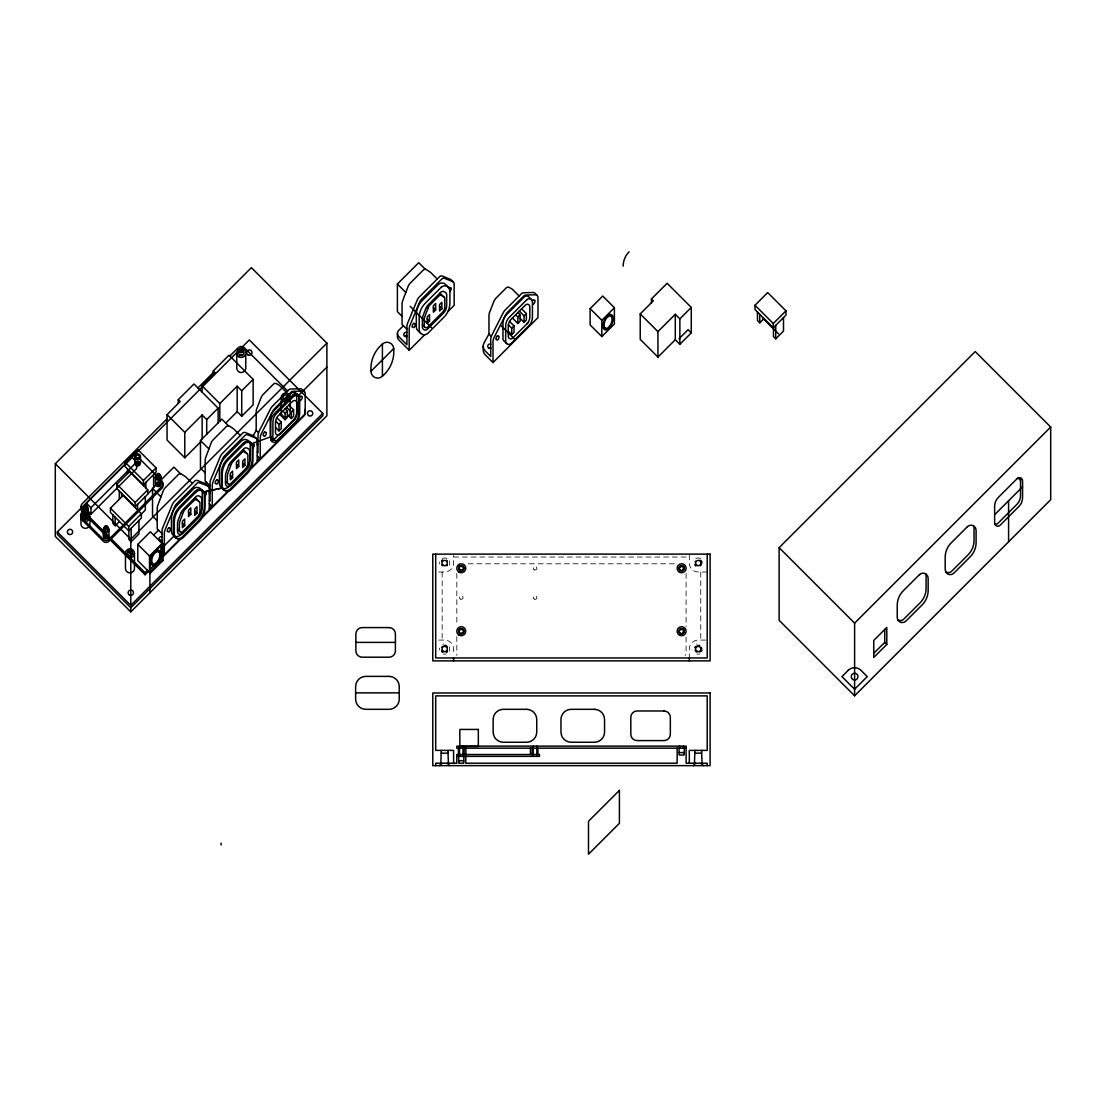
<?xml version="1.0" encoding="UTF-8"?>
<svg xmlns="http://www.w3.org/2000/svg" width="1106" height="1106" viewBox="0 0 1106 1106"><rect width="100%" height="100%" fill="white"/><g stroke="black" fill="none" stroke-linecap="round" stroke-linejoin="round"><path stroke-width="0.75" stroke-dasharray="5 3.75" d="M453.584 557.023L689.315 557.023M468.128 563.797L676.623 563.797M438.681 572.009L444.64 572.009A8.945 8.945 0 0 0 453.584 563.065L453.584 555.599M707.204 572.009L698.259 572.009A8.945 8.945 0 0 1 689.315 563.065L689.315 554.12M438.681 640.07L444.64 640.07A8.945 8.945 0 0 1 453.584 649.015L453.584 654.973M705.711 640.07L698.259 640.07A8.945 8.945 0 0 0 689.315 649.015L689.315 657.959M700.748 572.009L700.748 640.07M686.093 573.42L686.093 626.77M686.093 637.097L686.093 652.595A4.465 4.465 0 0 1 685.112 655.374M456.819 573.378L456.819 624.614M456.819 636.558L456.819 655.346M442.151 572.009L442.151 640.07M449.271 646.899A5.088 5.088 0 0 1 449.271 651.13M446.077 653.895A5.088 5.088 0 0 1 443.216 653.895M439.649 649.941A5.088 5.088 0 0 1 439.649 648.088M442.773 644.286A5.088 5.088 0 0 1 443.921 643.982M449.271 560.949A5.088 5.088 0 0 1 449.271 565.166M439.649 563.977A5.088 5.088 0 0 1 439.649 562.138M442.206 558.599A5.088 5.088 0 0 1 447.087 558.599M695.826 558.599A5.088 5.088 0 0 1 700.706 558.599M699.697 653.895A5.088 5.088 0 0 1 696.835 653.895M696.393 644.286A5.088 5.088 0 0 1 696.863 644.121M460.386 599.051A1.77 1.77 0 0 0 463.055 597.503A1.77 1.77 0 0 0 460.386 595.968A1.77 1.77 0 0 0 460.386 599.051M534.17 599.051A1.77 1.77 0 0 0 536.839 597.503A1.77 1.77 0 0 0 534.17 595.968A1.77 1.77 0 0 0 534.17 599.051M534.17 569.784A1.77 1.77 0 0 0 536.839 568.249A1.77 1.77 0 0 0 534.17 566.714A1.77 1.77 0 0 0 534.17 569.784"/><path stroke-width="1.5" d="M458.644 756.366L458.783 763.209L463.76 763.209L463.912 756.366M679.001 748.168L679.139 755.011L684.116 755.011L684.268 748.168M440.865 763.209L441.266 750.393M694.485 763.209L694.886 750.393M253.205 435.723L256.191 430.275L256.191 412.151A10.134 10.134 0 0 1 256.882 408.487L261.057 397.773A10.134 10.134 0 0 1 263.339 394.275L273.459 384.141A2.558 2.558 0 0 1 276.528 383.727L279.182 385.247A2.558 2.558 0 0 1 279.721 385.662L286.357 392.284M519.129 296.035L512.493 289.413A2.558 2.558 0 0 0 511.954 288.998L509.299 287.477A2.558 2.558 0 0 0 506.23 287.892L496.11 298.026A10.134 10.134 0 0 0 493.829 301.523L489.654 312.238A10.134 10.134 0 0 0 488.963 315.901L488.963 334.026L484.041 342.971A6.677 6.677 0 0 0 485.175 350.92L490.732 356.478L490.732 339.791A10.134 10.134 0 0 1 491.824 335.187L503.341 312.528A10.134 10.134 0 0 1 505.207 309.957L521.631 293.532A2.558 2.558 0 0 1 523.345 292.8L533.051 292.482A2.558 2.558 0 0 1 534.945 293.228L537.226 295.509M162.983 547.041L174.015 536.037A5.074 5.074 0 0 0 180.015 535.166L196.315 518.866A20.35 20.35 0 0 0 202.274 504.474L202.274 492.211A5.074 5.074 0 0 0 201.665 489.792L201.721 489.889M55.3 463.746L251.394 267.652L326.878 343.137L326.878 415.787L130.785 611.881L55.3 536.396L55.3 463.746L130.785 539.23L130.785 611.881M178.26 403.427L178.26 399.681L193.965 383.976L218.117 408.128L218.117 422.879M200.476 442.082L184.785 457.773L167.061 440.064L167.061 414.612L180.126 401.547L178.26 399.681M213.278 374.658L213.278 370.911L228.997 355.192L253.15 379.358L253.15 404.796L241.73 416.215L237.168 411.653L237.168 386.201L241.73 390.777L241.73 416.215M167.061 418.828L82.286 503.603A4.465 4.465 0 0 0 82.286 509.907L145.08 572.701L145.08 574.733L148.481 571.332M197.946 387.957L213.278 372.611M229.841 356.049L238.108 347.796A4.465 4.465 0 0 1 244.412 347.796L287.629 391.012M125.13 462.267L137.808 449.589L156.07 467.866L156.07 472.151L143.393 484.829L125.13 466.566L125.13 462.267L143.393 480.529L143.393 484.829M202.094 392.091L202.094 385.842L215.158 372.777L213.278 370.911M240.776 348.501L249.334 339.943L322.772 413.368L322.772 415.787L130.785 607.775L57.36 534.35L57.36 531.931L236.781 352.496M86.406 503.161L132.07 457.483L136.646 462.059L136.646 468.515L90.969 514.179L86.406 509.617L86.406 503.161L90.969 507.723L90.969 514.179M86.406 507.875L81.803 512.479A3.816 3.816 0 0 0 81.803 517.871L103.397 539.465A3.816 3.816 0 0 0 108.789 539.465L161.877 486.377A3.816 3.816 0 0 0 161.877 480.999L140.282 459.391A3.816 3.816 0 0 0 134.891 459.391L134.434 459.847M90.969 507.723L136.646 462.059M116.849 484.262L129.513 471.585L147.789 489.847L147.789 494.147L135.112 506.825L116.849 488.548L116.849 484.262L135.112 502.525L135.112 506.825M184.785 457.773L184.785 432.335L202.135 414.971L206.711 419.547L206.711 434.285M110.42 508.166L123.098 495.488L141.361 513.751L141.361 518.05L128.697 530.728L110.42 512.451L110.42 508.166L128.697 526.428L128.697 530.728M219.818 421.179L219.818 403.566L237.168 386.201M143.393 480.529L156.07 467.866M206.711 419.547L218.117 408.128M241.73 390.777L253.15 379.358M135.112 502.525L147.789 489.847M112.881 514.912L112.881 523.47L115.162 525.751L119.448 521.479M157.204 520.746L152.531 516.073L152.531 488.465L173.877 467.119L180.527 473.769M205.149 472.787L200.476 468.128L200.476 440.506L221.836 419.16L228.486 425.81M147.789 493.912L152.531 489.156M225.748 423.073L237.168 411.653M128.697 526.428L141.361 513.751M141.361 514.027L145.328 510.06L145.328 496.594M130.785 539.23L326.878 343.137M128.863 530.548L128.863 539.452L131.144 541.733L138.914 533.977L138.914 520.511M402.059 316.302L397.386 311.643L397.386 284.021L418.745 262.675L425.395 269.325M137.808 544.373L150.388 531.792L162.07 543.488L149.49 556.069L149.49 572.341L137.808 560.659L137.808 544.373L149.49 556.069M153.858 534.848L158.531 530.175M205.094 483.599L206.476 482.216M298.44 395.547L326.878 367.109M287.38 410.962L287.38 417.418L285.099 419.713L285.099 413.243L287.38 410.962L285.168 408.75M281.256 422.133L281.256 428.589L278.975 430.884L278.975 424.414L281.256 422.133L276.79 417.667M293.588 409.801L293.588 416.271L291.307 418.552L291.307 412.096L293.588 409.801L288.86 405.072M190.799 514.331L188.518 516.613L188.518 510.156L190.799 507.875L190.799 514.331L188.518 512.05M238.744 466.386L236.463 468.668L236.463 462.211L238.744 459.916L238.744 466.386L236.463 464.091M184.661 525.502L182.379 527.783L182.379 521.327L184.661 519.046L184.661 525.502L182.379 523.221M196.992 513.17L194.711 515.451L194.711 508.995L196.992 506.714L196.992 513.17L194.711 510.889M232.619 477.557L230.338 479.838L230.338 473.382L232.619 471.087L232.619 477.557L230.338 475.262M244.951 465.225L242.67 467.506L242.67 461.05L244.951 458.769L244.951 465.225L242.67 462.944M295.136 419.133L279.846 434.423A2.558 2.558 0 0 1 275.491 432.626L275.491 422.644A10.134 10.134 0 0 1 278.463 415.469L292.717 401.215A2.558 2.558 0 0 1 297.072 403.013L297.072 413.008A10.134 10.134 0 0 1 294.099 420.169M145.08 572.701L147.457 570.309M162.07 555.696L163.702 554.078M209.297 508.484L211.647 506.133M257.242 460.525L259.606 458.174M162.057 552.433L164.338 554.714L179.808 539.244M203.103 515.949L209.297 509.755L209.297 488.382A2.558 2.558 0 0 0 207.707 486.018L199.799 482.81A2.558 2.558 0 0 0 197.034 483.363L176.822 503.576A10.175 10.175 0 0 0 174.624 506.866L165.112 529.76A10.175 10.175 0 0 0 164.338 533.659L164.338 554.714M209.297 503.769L212.283 506.769L227.767 491.299M251.062 468.004L257.242 461.81L257.242 440.437A2.558 2.558 0 0 0 255.652 438.073L247.758 434.852A2.558 2.558 0 0 0 244.993 435.418L224.781 455.617A10.175 10.175 0 0 0 222.583 458.907L213.071 481.801A10.175 10.175 0 0 0 212.283 485.7L212.283 506.769M260.242 458.81L305.201 413.851L305.201 393.556A2.558 2.558 0 0 0 302.56 391.012L292.855 391.33A2.558 2.558 0 0 0 291.141 392.077L274.73 408.487A10.134 10.134 0 0 0 272.85 411.059L261.334 433.718A10.134 10.134 0 0 0 260.242 438.322L260.242 458.81L257.242 455.824M149.918 569.466L160.923 558.447L160.923 545.548M162.07 557.728L180.72 539.078M202.274 517.539L228.679 491.133M250.219 469.594L304.039 415.773A4.465 4.465 0 0 0 305.353 412.607L305.353 410.575M149.49 572.341L162.07 559.76L162.057 531.378A10.175 10.175 0 0 1 162.831 527.465L172.342 504.585A10.175 10.175 0 0 1 174.541 501.295L194.753 481.082A2.558 2.558 0 0 1 197.518 480.516L205.426 483.737A2.558 2.558 0 0 1 206.269 484.304L208.55 486.585M149.918 573.572L162.983 560.507L162.983 543.488L149.918 556.553L149.918 592.747M403.386 325.731L398.713 330.404A4.355 4.355 0 0 0 398.713 336.57L406.911 344.768L406.911 326.934A10.175 10.175 0 0 1 407.685 323.035L417.197 300.141A10.175 10.175 0 0 1 419.395 296.85L439.607 276.638A2.558 2.558 0 0 1 442.372 276.085L450.28 279.306A2.558 2.558 0 0 1 451.124 279.859L453.405 282.141M322.772 413.368L130.785 605.355L57.36 531.931M370.994 371.27A32.295 32.295 0 0 1 382.317 344.132A6.691 6.691 0 0 1 393.708 348.722A32.295 32.295 0 0 1 382.413 376.164A6.691 6.691 0 0 1 370.994 371.27L393.833 348.445M435.653 309.901L433.372 312.182L433.372 305.726L435.653 303.431L435.653 309.901L433.372 307.606M429.529 321.072L427.248 323.353L427.248 316.897L429.529 314.602L429.529 321.072L427.248 318.777M441.861 308.74L439.566 311.021L439.566 304.565L441.861 302.284L441.861 308.74L439.566 306.459M397.441 333.487L397.441 336.722A4.355 4.355 0 0 0 398.713 339.805L409.192 350.284L424.663 334.814M447.958 311.519L454.151 305.325L454.151 283.952A2.558 2.558 0 0 0 452.561 281.588L444.653 278.366A2.558 2.558 0 0 0 441.888 278.933L421.69 299.132A10.175 10.175 0 0 0 419.478 302.422L409.98 325.316A10.175 10.175 0 0 0 409.192 329.215L409.192 350.284M520.152 314.712L520.152 321.169L517.871 323.464L517.871 316.993L520.152 314.712L517.94 312.5M514.027 325.883L514.027 332.339L511.746 334.634L511.746 328.164L514.027 325.883L509.562 321.417M526.359 313.551L526.359 320.021L524.078 322.302L524.078 315.846L526.359 313.551L521.617 308.823M527.908 322.883L512.617 338.173A2.558 2.558 0 0 1 508.262 336.376L508.262 326.394A10.134 10.134 0 0 1 511.235 319.219L525.488 304.966A2.558 2.558 0 0 1 529.843 306.763L529.843 316.758A10.134 10.134 0 0 1 526.871 323.92M493.013 362.561L537.972 317.602L537.972 297.32A2.558 2.558 0 0 0 535.332 294.763L525.626 295.081A2.558 2.558 0 0 0 523.912 295.827L507.502 312.238A10.134 10.134 0 0 0 505.622 314.809L494.106 337.468A10.134 10.134 0 0 0 493.013 342.072L493.013 362.561L485.175 354.736A6.677 6.677 0 0 1 483.225 350.008L483.225 346.192M590.12 308.629L602.715 296.049L614.397 307.731L614.397 324.003L601.816 336.583L590.12 324.901L590.12 308.629L601.816 320.311L601.816 336.583M601.816 320.311L614.397 307.731M651.42 302.726L651.42 298.979L667.125 283.274L691.278 307.427L691.278 332.878L679.872 344.298L675.296 339.722L675.296 314.284L679.872 318.846L679.872 344.298M675.296 339.722L657.946 357.086L640.222 339.362L640.222 313.91L653.287 300.86L651.42 298.979M657.946 357.086L657.946 331.634L675.296 314.284M679.872 318.846L691.278 307.427M678.946 338.809L688.084 329.685L691.278 332.878M755.011 305.256L767.688 292.578L785.951 310.841L785.951 315.141L773.274 327.818L755.011 309.542L755.011 305.256L773.274 323.519L773.274 327.818M757.472 312.003L757.472 320.56L759.753 322.841L764.025 318.556M773.274 323.519L785.951 310.841M773.453 327.639L773.453 336.542L775.735 338.823L783.504 331.053L783.504 317.588M439.552 765.642L441.985 763.209M779.122 547.65L975.216 351.556L1050.7 427.04L1050.7 499.705L854.606 695.798L779.122 620.314L779.122 547.65L854.606 623.134L854.606 695.798M693.172 765.642L695.605 763.209M854.606 623.134L1050.7 427.04M994.626 514.746L1022.566 486.792M873.74 653.37L884.745 642.365L884.745 629.452M886.805 644.425L873.74 657.476L873.74 640.457L886.805 627.406L886.805 644.425L884.745 642.365M270.804 436.773L251.587 443.741L248.643 440.921A5.088 5.088 0 0 0 241.454 440.921L225.361 457.013A20.35 20.35 0 0 0 219.403 471.391L219.403 483.377A5.088 5.088 0 0 0 220.896 486.972L223.744 489.82M175.799 537.765L172.937 534.917A5.088 5.088 0 0 1 171.444 531.322L171.444 519.35A20.35 20.35 0 0 1 177.402 504.958L193.509 488.866A5.088 5.088 0 0 1 200.698 488.866L203.767 491.949L221.919 487.995A5.074 5.074 0 0 0 227.96 487.221L244.274 470.907A20.35 20.35 0 0 0 250.233 456.529L250.233 444.253A5.074 5.074 0 0 0 249.624 441.847M203.767 491.949L221.974 488.092M355.883 642.392L395.409 642.392M355.634 692.854L399.238 692.854M686.121 748.168L456.819 748.168L456.819 746.135L686.093 746.135L686.121 763.209L707.204 763.209L707.204 765.642M679.139 752.592L684.116 752.592M441.266 753.172L448.013 753.172L448.428 763.209M694.886 753.172L701.633 753.172L702.047 763.209M456.778 756.366L539.479 756.366L539.479 754.527L456.778 754.527L456.778 763.209L435.695 763.209L435.695 765.642M458.783 760.79L463.76 760.79M532.511 304.288L533.465 304.081A4.327 4.327 0 0 0 534.986 300.403L533.507 299.754A4.327 4.327 0 0 0 532.373 301.191M299.74 400.538L300.694 400.331A4.327 4.327 0 0 0 302.214 396.653L300.735 396.003A4.327 4.327 0 0 0 299.602 397.441M1018.114 477.93L1020.52 480.336M762.49 317.823L778.472 333.805M640.222 313.91L657.946 331.634M609.268 314.477L611.397 316.606M603.102 325.994L604.816 327.708M531.502 299.588L528.806 296.892A3.194 3.194 0 0 0 524.285 296.892L506.686 314.491A12.719 12.719 0 0 0 502.967 323.491L502.967 338.602A3.194 3.194 0 0 0 503.894 340.855L506.589 343.551M519.336 311.104L524.078 315.846M520.152 318.376L524.078 322.302M515.659 314.795L517.871 316.993M512.424 318.016L517.871 323.464M508.387 324.818L511.746 328.164M508.262 331.15L511.746 334.634M501.101 325.703L515.493 340.081M448.4 287.284L445.552 284.436A5.088 5.088 0 0 0 438.363 284.436L422.271 300.528A20.35 20.35 0 0 0 416.312 314.906L416.312 326.892A5.088 5.088 0 0 0 417.791 330.487L420.653 333.335M437.229 279.03L430.773 272.574A2.558 2.558 0 0 0 430.358 272.242L426.515 269.726A2.558 2.558 0 0 0 423.308 270.058L410.354 283.025A10.175 10.175 0 0 0 408.017 286.634L402.708 300.721A10.175 10.175 0 0 0 402.059 304.316L402.059 324.417L406.911 329.27M488.963 334.026L491.313 336.376M439.981 293.09L444.377 297.5M397.386 284.021L405.819 292.468M410.188 306.321L431.672 327.805M422.395 324.777L424.828 327.21M700.928 763.209L703.347 765.642M304.454 391.759L302.173 389.478A2.558 2.558 0 0 0 300.279 388.731L290.574 389.049A2.558 2.558 0 0 0 288.86 389.782L272.435 406.206A10.134 10.134 0 0 0 270.569 408.778L259.053 431.437A10.134 10.134 0 0 0 257.961 436.027L257.961 452.727L257.242 452.008M298.731 395.837L296.035 393.142A3.194 3.194 0 0 0 291.514 393.142L273.915 410.741A12.719 12.719 0 0 0 270.196 419.741L270.196 434.852A3.194 3.194 0 0 0 271.122 437.105L273.818 439.801M294.293 394.026L296.698 396.418M286.565 407.354L291.307 412.096M287.38 414.626L291.307 418.552M282.887 411.045L285.099 413.243M279.666 414.266L285.099 419.713M275.615 421.054L278.975 424.414M275.491 427.4L278.975 430.884M256.191 430.275L258.541 432.626M256.495 438.626L254.214 436.345A2.558 2.558 0 0 0 253.371 435.792L245.463 432.57A2.558 2.558 0 0 0 242.698 433.123L222.5 453.336A10.175 10.175 0 0 0 220.288 456.626L210.79 479.52A10.175 10.175 0 0 0 210.002 483.419L210.002 501.253L209.297 500.548M202.094 385.842L219.818 403.566M240.32 435.515L233.864 429.059A2.558 2.558 0 0 0 233.449 428.727L229.606 426.211A2.558 2.558 0 0 0 226.412 426.543L213.444 439.511A10.175 10.175 0 0 0 211.108 443.119L205.799 457.207A10.175 10.175 0 0 0 205.149 460.801L205.149 480.903L210.002 485.755M243.071 449.575L247.468 453.985M200.476 440.506L208.923 448.953M167.061 414.612L184.785 432.335M225.486 481.262L227.919 483.695M192.361 483.474L185.905 477.018A2.558 2.558 0 0 0 185.504 476.686L181.661 474.17A2.558 2.558 0 0 0 178.453 474.502L165.485 487.456A10.175 10.175 0 0 0 163.163 491.064L157.854 505.166A10.175 10.175 0 0 0 157.204 508.746L157.204 528.848L162.057 533.7M195.112 497.534L199.522 501.944M447.308 763.209L449.727 765.642M152.531 488.465L160.964 496.898M177.527 529.221L179.96 531.64M156.941 550.235L159.07 552.364M160.923 558.447L162.983 560.507M150.775 561.751L152.49 563.466M145.08 574.733L82.286 511.954A4.465 4.465 0 0 1 80.987 508.788L80.987 506.755M1008.589 500.769L1008.589 541.802M775.735 325.358L775.735 338.823M759.753 314.284L759.753 322.841M707.204 554.12L707.204 657.959L435.695 657.959L435.695 554.12M701.633 750.393L701.633 753.172M689.315 657.959L689.315 660.863M689.315 763.209L689.315 750.393L707.204 750.393L707.204 695.881L435.695 695.881L435.695 750.393L453.584 750.393L453.584 763.209M683.411 746.135L683.411 748.168M679.858 746.135L679.858 748.168M677.135 748.168L677.135 763.209L465.764 763.209L465.764 756.366M537.917 748.168L537.917 754.527M536.839 746.135L536.811 756.366M533.286 746.135L533.313 756.366M532.207 748.168L532.207 754.527M530.465 748.071L530.465 754.527M465.875 748.071L465.875 754.527M464.133 748.168L464.133 754.527M463.055 746.135L463.013 756.366M459.502 746.135L459.529 756.366M458.423 748.168L458.423 754.527M453.584 657.959L453.584 660.863M448.013 750.393L448.013 753.172M382.413 343.869L382.413 376.164M290.27 397.496L290.27 412.552A4.493 4.493 0 0 1 285.777 417.045A4.493 4.493 0 0 1 281.283 412.552L281.283 397.496M245.753 352.966L245.753 368.022A4.493 4.493 0 0 1 241.246 372.515A4.493 4.493 0 0 1 236.753 368.022L236.753 352.966M221.089 843.173L221.089 845.012M202.135 414.971L202.135 438.861M162.997 483.695L162.997 485.534A3.816 3.816 0 0 1 161.877 488.23L108.789 541.318A3.816 3.816 0 0 1 103.397 541.318L81.803 519.709A3.816 3.816 0 0 1 80.683 517.014L80.683 515.175M161.158 477.294A2.862 2.862 0 0 1 156.872 479.783A2.862 2.862 0 0 1 156.872 474.82A2.862 2.862 0 0 1 161.158 477.294L161.158 483.668A2.862 2.862 0 0 1 158.296 486.516A2.862 2.862 0 0 1 155.434 483.668L155.434 477.294M153.623 474.612L153.623 487.373M145.854 482.368L145.854 487.926M143.573 484.663L143.573 485.631M140.462 456.709A2.862 2.862 0 0 1 136.176 459.184A2.862 2.862 0 0 1 136.176 454.234A2.862 2.862 0 0 1 140.462 456.709L140.462 463.068A2.862 2.862 0 0 1 137.614 465.93A2.862 2.862 0 0 1 134.752 463.068L134.752 456.709M137.559 504.364L137.559 509.949M135.278 506.645L135.278 507.668M134.462 553.318A4.493 4.493 0 0 1 127.715 557.203A4.493 4.493 0 0 1 127.715 549.419A4.493 4.493 0 0 1 134.462 553.318L134.462 568.36A4.493 4.493 0 0 1 129.955 572.853A4.493 4.493 0 0 1 125.462 568.36L125.462 553.318M131.144 528.267L131.144 541.733M127.591 469.013L127.591 473.506M121.577 493.29L121.577 497.009M119.296 491.009L119.296 499.29M115.162 517.193L115.162 525.751M108.982 529.567A2.862 2.862 0 0 1 104.697 532.041A2.862 2.862 0 0 1 104.697 527.092A2.862 2.862 0 0 1 108.982 529.567L108.982 535.94A2.862 2.862 0 0 1 106.121 538.788A2.862 2.862 0 0 1 103.259 535.94L103.259 529.567M89.932 516.986A4.493 4.493 0 0 1 83.185 520.885A4.493 4.493 0 0 1 83.185 513.101A4.493 4.493 0 0 1 89.932 516.986L89.932 523.843A4.493 4.493 0 0 1 85.439 528.336A4.493 4.493 0 0 1 80.945 523.843L80.945 516.986M88.3 508.788L88.3 515.147A2.862 2.862 0 0 1 85.439 518.009A2.862 2.862 0 0 1 82.577 515.147L82.577 508.788M404.533 336.113A2.24 2.24 0 0 1 406.911 335.63M449.022 288.03A4.327 4.327 0 0 1 449.644 287.366L451.165 287.989A4.327 4.327 0 0 1 449.893 291.445M406.911 336.583A2.24 2.24 0 0 1 403.842 334.496A2.24 2.24 0 0 1 406.911 332.408M488.88 348.1A2.157 2.157 0 0 1 490.732 348.003M490.732 348.196A2.157 2.157 0 0 1 487.746 346.192A2.157 2.157 0 0 1 490.732 344.201M83.959 516.073A1.742 1.742 0 0 1 86.918 516.073M104.641 536.756A1.742 1.742 0 0 1 107.6 536.756M136.646 463.373A1.742 1.742 0 0 1 139.093 463.898M136.356 461.769A1.742 1.742 0 0 1 138.748 461.644A1.742 1.742 0 0 1 138.997 464.022A1.742 1.742 0 0 1 136.646 464.423M159.679 540.544A2.24 2.24 0 0 1 162.057 540.074M204.154 492.46A4.327 4.327 0 0 1 204.79 491.797L206.31 492.419A4.327 4.327 0 0 1 205.039 495.875M162.057 541.014A2.24 2.24 0 0 1 158.988 538.926A2.24 2.24 0 0 1 162.057 536.839M209.297 491.963A2.24 2.24 0 0 1 210.002 492.115M252.113 444.515A4.327 4.327 0 0 1 252.735 443.852L254.256 444.474A4.327 4.327 0 0 1 252.984 447.93M210.002 493.069A2.24 2.24 0 0 1 209.297 493.221M209.297 488.741A2.24 2.24 0 0 1 210.002 488.893M257.242 444.1A2.157 2.157 0 0 1 257.961 444.253M257.961 444.446A2.157 2.157 0 0 1 257.242 444.612M257.242 440.285A2.157 2.157 0 0 1 257.961 440.451M128.503 552.295A1.77 1.77 0 0 1 131.42 552.295M305.201 409.427A4.465 4.465 0 0 1 305.201 411.722M239.795 351.957A1.77 1.77 0 0 1 242.712 351.957M156.817 484.58A1.742 1.742 0 0 1 159.776 484.58M683.384 630.959A1.77 1.77 0 0 1 682.969 632.383M680.466 629.881A1.77 1.77 0 0 1 682.789 629.881M462.833 632.065A1.77 1.77 0 0 1 461.769 632.922M460.11 629.881A1.77 1.77 0 0 1 462.432 629.881M462.889 568.982A1.77 1.77 0 0 1 461.769 569.949M460.649 569.908A1.77 1.77 0 0 1 459.654 568.982M460.649 566.59A1.77 1.77 0 0 1 462.336 566.825M679.9 567.876A1.77 1.77 0 0 1 682.43 566.659A1.77 1.77 0 0 1 682.969 569.41M447.349 651.033A3.373 3.373 0 0 1 446.257 651.973M443.022 651.973A3.373 3.373 0 0 1 441.806 650.84M441.806 647.19A3.373 3.373 0 0 1 442.428 646.457M444.17 645.669A3.373 3.373 0 0 1 447.349 646.982M447.322 651.683A3.774 3.774 0 0 1 446.907 652.042M442.386 652.042A3.774 3.774 0 0 1 441.792 651.489M445.442 645.323A3.774 3.774 0 0 1 446.216 645.572M701.328 647.604A3.373 3.373 0 0 1 699.877 651.973M696.642 651.973A3.373 3.373 0 0 1 696.241 651.711M695.425 650.84A3.373 3.373 0 0 1 695.107 650.19M695.107 647.826A3.373 3.373 0 0 1 696.047 646.457M697.305 645.78A3.373 3.373 0 0 1 699.448 645.849M701.798 650.328A3.774 3.774 0 0 1 701.577 650.826M695.08 646.969A3.774 3.774 0 0 1 695.411 646.54M699.061 645.323A3.774 3.774 0 0 1 699.586 645.475M447.349 565.083A3.373 3.373 0 0 1 446.672 565.76M442.621 565.76A3.373 3.373 0 0 1 441.806 564.876M441.806 561.24A3.373 3.373 0 0 1 442.815 560.217M446.465 560.217A3.373 3.373 0 0 1 447.349 561.032M441.792 560.59A3.774 3.774 0 0 1 442.165 560.203M700.084 560.217A3.373 3.373 0 0 1 700.292 565.76M696.241 565.76A3.373 3.373 0 0 1 695.107 564.24M695.107 561.876A3.373 3.373 0 0 1 695.425 561.24M695.591 565.733A3.774 3.774 0 0 1 695.08 565.097M701.577 561.254A3.774 3.774 0 0 1 701.798 561.737M128.669 555.613A2.489 2.489 0 0 1 131.241 555.613M284.491 399.791A2.489 2.489 0 0 1 287.062 399.791M239.961 355.275A2.489 2.489 0 0 1 242.532 355.275M84.125 519.267A2.627 2.627 0 0 0 88.065 516.986A2.627 2.627 0 0 0 84.125 514.705A2.627 2.627 0 0 0 84.125 519.267A2.489 2.489 0 0 1 86.724 519.281M897.837 619.954A5.074 5.074 0 0 0 903.837 619.07L920.137 602.77A20.35 20.35 0 0 0 926.095 588.392L926.095 576.115A5.074 5.074 0 0 0 925.487 573.71M945.796 572.009A5.074 5.074 0 0 0 951.782 571.125L968.096 554.825A20.35 20.35 0 0 0 974.054 540.433L974.054 528.17A5.074 5.074 0 0 0 973.446 525.765M1020.368 477.806A3.166 3.166 0 0 1 1020.52 478.76L1020.52 495.46A12.719 12.719 0 0 1 1016.787 504.46L997.971 523.276A3.166 3.166 0 0 1 994.764 524.064M296.546 393.888A3.166 3.166 0 0 1 296.698 394.856L296.698 411.556A12.719 12.719 0 0 1 292.966 420.557L274.15 439.372A3.166 3.166 0 0 1 270.942 440.147M623.162 266.159A20.35 20.35 0 0 1 629.12 251.767M180.79 513.308L178.273 519.986A11.627 11.627 0 0 0 177.527 524.092L177.527 531.64A2.903 2.903 0 0 0 182.49 533.7L198.403 517.788A11.627 11.627 0 0 0 201.804 509.562L201.804 499.262A2.903 2.903 0 0 0 200.49 496.843L199.633 496.276A2.903 2.903 0 0 0 195.997 496.649L183.458 509.189A11.627 11.627 0 0 0 180.79 513.308M183.375 512.092L179.891 521.327A7.756 7.756 0 0 0 179.393 524.064L179.393 530.272A1.935 1.935 0 0 0 182.697 531.64L197.67 516.668A7.756 7.756 0 0 0 199.951 511.193L199.951 503.147A1.935 1.935 0 0 0 199.066 501.53L196.702 499.967A1.935 1.935 0 0 0 194.269 500.216L185.144 509.341A7.756 7.756 0 0 0 183.375 512.092M228.748 465.363L226.232 472.041A11.627 11.627 0 0 0 225.486 476.133L225.486 483.695A2.903 2.903 0 0 0 230.449 485.741L246.362 469.843A11.627 11.627 0 0 0 249.762 461.617L249.762 451.317A2.903 2.903 0 0 0 248.449 448.884L247.592 448.331A2.903 2.903 0 0 0 243.942 448.704L231.403 461.243A11.627 11.627 0 0 0 228.748 465.363M231.32 464.147L227.85 473.382A7.756 7.756 0 0 0 227.352 476.105L227.352 482.327A1.935 1.935 0 0 0 230.656 483.695L245.629 468.723A7.756 7.756 0 0 0 247.896 463.234L247.896 455.202A1.935 1.935 0 0 0 247.025 453.571L244.647 452.022A1.935 1.935 0 0 0 242.214 452.271L233.09 461.396A7.756 7.756 0 0 0 231.32 464.147M425.658 308.878L423.142 315.556A11.627 11.627 0 0 0 422.395 319.648L422.395 327.21A2.903 2.903 0 0 0 427.358 329.256L443.257 313.357A11.627 11.627 0 0 0 446.672 305.132L446.672 294.832A2.903 2.903 0 0 0 445.359 292.399L444.501 291.846A2.903 2.903 0 0 0 440.852 292.219L428.312 304.758A11.627 11.627 0 0 0 425.658 308.878M428.229 307.662L424.745 316.897A7.756 7.756 0 0 0 424.248 319.62L424.248 325.841A1.935 1.935 0 0 0 427.566 327.21L442.538 312.238A7.756 7.756 0 0 0 444.806 306.749L444.806 298.717A1.935 1.935 0 0 0 443.935 297.085L441.557 295.537A1.935 1.935 0 0 0 439.123 295.786L429.999 304.91A7.756 7.756 0 0 0 428.229 307.662M195.679 490.677L179.366 506.977A20.35 20.35 0 0 0 173.407 521.368L173.407 533.631A5.074 5.074 0 0 0 182.075 537.226L198.375 520.912A20.35 20.35 0 0 0 204.334 506.534L204.334 494.258A5.074 5.074 0 0 0 195.679 490.677M243.624 442.732L227.324 459.031A20.35 20.35 0 0 0 221.366 473.409L221.366 485.686A5.074 5.074 0 0 0 230.02 489.267L246.32 472.967A20.35 20.35 0 0 0 252.279 458.575L252.279 446.312A5.074 5.074 0 0 0 243.624 442.732M293.339 394.662L274.523 413.492A12.719 12.719 0 0 0 270.804 422.492L270.804 439.193A3.166 3.166 0 0 0 276.196 441.418L295.026 422.603A12.719 12.719 0 0 0 298.744 413.603L298.744 396.902A3.166 3.166 0 0 0 293.339 394.662M196.356 491.728L180.264 507.82A20.35 20.35 0 0 0 174.306 522.198L174.306 534.17A5.088 5.088 0 0 0 182.988 537.765L199.08 521.673A20.35 20.35 0 0 0 205.039 507.295L205.039 495.322A5.088 5.088 0 0 0 196.356 491.728M244.302 443.769L228.209 459.861A20.35 20.35 0 0 0 222.251 474.253L222.251 486.225A5.088 5.088 0 0 0 230.933 489.82L247.025 473.727A20.35 20.35 0 0 0 252.984 459.336L252.984 447.363A5.088 5.088 0 0 0 244.302 443.769M294.21 395.837L276.611 413.437A12.719 12.719 0 0 0 272.892 422.437L272.892 437.547A3.194 3.194 0 0 0 278.339 439.801L295.938 422.202A12.719 12.719 0 0 0 299.671 413.202L299.671 398.105A3.194 3.194 0 0 0 294.21 395.837M441.211 287.284L425.119 303.376A20.35 20.35 0 0 0 419.16 317.768L419.16 329.74A5.088 5.088 0 0 0 427.842 333.335L443.935 317.242A20.35 20.35 0 0 0 449.893 302.85L449.893 290.878A5.088 5.088 0 0 0 441.211 287.284M526.981 299.588L509.382 317.187A12.719 12.719 0 0 0 505.663 326.187L505.663 341.298A3.194 3.194 0 0 0 511.11 343.551L528.709 325.952A12.719 12.719 0 0 0 532.442 316.952L532.442 301.855A3.194 3.194 0 0 0 526.981 299.588M619.401 790.375L588.489 821.288L588.489 854.233L619.401 823.306L619.401 790.375M919.501 574.581L903.187 590.894A20.35 20.35 0 0 0 897.229 605.272L897.229 617.549A5.074 5.074 0 0 0 905.883 621.13L922.197 604.83A20.35 20.35 0 0 0 928.155 590.438L928.155 578.175A5.074 5.074 0 0 0 919.501 574.581M967.446 526.636L951.146 542.935A20.35 20.35 0 0 0 945.188 557.327L945.188 569.59A5.074 5.074 0 0 0 953.842 573.185L970.142 556.871A20.35 20.35 0 0 0 976.1 542.493L976.1 530.216A5.074 5.074 0 0 0 967.446 526.636M1017.161 478.58L998.345 497.396A12.719 12.719 0 0 0 994.626 506.396L994.626 523.097A3.166 3.166 0 0 0 1000.018 525.336L1018.847 506.52A12.719 12.719 0 0 0 1022.566 497.52L1022.566 480.82A3.166 3.166 0 0 0 1017.161 478.58M848.274 670.291L841.956 676.609L854.606 689.259L867.256 676.609L860.924 670.291A8.945 8.945 0 0 0 848.274 670.291M264.763 431.962L264.721 432.004A4.327 4.327 0 0 0 263.2 435.64L264.735 436.303A4.327 4.327 0 0 0 266.256 432.626L264.763 431.962M216.817 479.769L216.776 479.824A4.327 4.327 0 0 0 215.255 483.46L216.79 484.11A4.327 4.327 0 0 0 218.297 480.433L216.928 479.7M168.872 527.728L168.817 527.769A4.327 4.327 0 0 0 167.31 531.405L168.831 532.055A4.327 4.327 0 0 0 170.352 528.378L168.914 527.686M413.727 323.284L413.672 323.339A4.327 4.327 0 0 0 412.165 326.975L413.699 327.625A4.327 4.327 0 0 0 415.206 323.947L413.782 323.242M497.534 335.712L497.493 335.754A4.327 4.327 0 0 0 495.972 339.39L497.506 340.054A4.327 4.327 0 0 0 499.027 336.376L497.534 335.712M710.107 554.12L432.792 554.12L432.792 660.863L710.107 660.863L710.107 554.12M389.049 627.586L362.256 627.586A6.359 6.359 0 0 0 355.883 633.945L355.883 650.84A6.359 6.359 0 0 0 362.256 657.199L389.049 657.199A6.359 6.359 0 0 0 395.409 650.84L395.409 633.945A6.359 6.359 0 0 0 389.049 627.586M389.063 676.388L365.81 676.388A10.175 10.175 0 0 0 355.634 686.563L355.634 699.158A10.175 10.175 0 0 0 365.81 709.319L389.063 709.319A10.175 10.175 0 0 0 399.238 699.158L399.238 686.563A10.175 10.175 0 0 0 389.063 676.388M710.107 692.978L432.792 692.978L432.792 765.642L710.107 765.642L710.107 692.978M526.567 709.319L503.313 709.319A10.175 10.175 0 0 0 493.152 719.494L493.152 732.089A10.175 10.175 0 0 0 503.313 742.25L526.567 742.25A10.175 10.175 0 0 0 536.742 732.089L536.742 719.494A10.175 10.175 0 0 0 526.567 709.319M594.378 709.319L571.125 709.319A10.175 10.175 0 0 0 560.963 719.494L560.963 732.089A10.175 10.175 0 0 0 571.125 742.25L594.378 742.25A10.175 10.175 0 0 0 604.553 732.089L604.553 719.494A10.175 10.175 0 0 0 594.378 709.319M663.973 710.978L637.167 710.978A6.359 6.359 0 0 0 630.807 717.338L630.807 734.232A6.359 6.359 0 0 0 637.167 740.591L663.973 740.591A6.359 6.359 0 0 0 670.333 734.232L670.333 717.338A6.359 6.359 0 0 0 663.973 710.978M478.331 729.435L459.847 729.435L459.847 746.453L478.331 746.453L478.331 729.435M608.079 316.551A11.24 11.24 0 0 0 604.139 326.007A2.323 2.323 0 0 0 608.106 327.708A11.24 11.24 0 0 0 612.033 318.155A2.323 2.323 0 0 0 608.065 316.565M608.065 315.182A14.046 14.046 0 0 0 603.143 327.003A2.903 2.903 0 0 0 608.106 329.132A14.046 14.046 0 0 0 613.014 317.187A2.903 2.903 0 0 0 608.051 315.196M129.07 552.82A1.77 1.77 0 0 0 131.738 551.286A1.77 1.77 0 0 0 129.07 549.737A1.77 1.77 0 0 0 129.07 552.82M84.554 508.29A1.77 1.77 0 0 0 87.208 506.755A1.77 1.77 0 0 0 84.554 505.221A1.77 1.77 0 0 0 84.554 508.29M155.752 552.309A11.24 11.24 0 0 0 151.812 561.765A2.323 2.323 0 0 0 155.78 563.466A11.24 11.24 0 0 0 159.72 553.912A2.323 2.323 0 0 0 155.739 552.323M155.739 550.94A14.046 14.046 0 0 0 150.817 562.747A2.903 2.903 0 0 0 155.78 564.876A14.046 14.046 0 0 0 160.702 552.945A2.903 2.903 0 0 0 155.739 550.954M84.568 516.654A1.742 1.742 0 0 0 87.18 515.147A1.742 1.742 0 0 0 84.568 513.64A1.742 1.742 0 0 0 84.568 516.654M105.25 537.35A1.742 1.742 0 0 0 107.863 535.843A1.742 1.742 0 0 0 105.25 534.322A1.742 1.742 0 0 0 105.25 537.35M84.471 510.212A1.714 1.714 0 0 0 87.139 508.912A1.714 1.714 0 0 0 84.692 507.253A1.714 1.714 0 0 0 84.471 510.212M240.361 352.482A1.77 1.77 0 0 0 243.03 350.934A1.77 1.77 0 0 0 240.361 349.399A1.77 1.77 0 0 0 240.361 352.482M157.425 485.175A1.742 1.742 0 0 0 160.038 483.668A1.742 1.742 0 0 0 157.425 482.147A1.742 1.742 0 0 0 157.425 485.175M105.236 528.986A1.77 1.77 0 0 0 107.904 527.438A1.77 1.77 0 0 0 105.236 525.903A1.77 1.77 0 0 0 105.236 528.986M105.264 531.06A1.714 1.714 0 0 0 107.835 529.567A1.714 1.714 0 0 0 105.264 528.087A1.714 1.714 0 0 0 105.264 531.06M157.411 476.81A1.77 1.77 0 0 0 160.08 475.262A1.77 1.77 0 0 0 157.411 473.727A1.77 1.77 0 0 0 157.411 476.81M157.439 478.787A1.714 1.714 0 0 0 160.011 477.294A1.714 1.714 0 0 0 157.439 475.815A1.714 1.714 0 0 0 157.439 478.787M136.757 458.188A1.714 1.714 0 0 0 139.328 456.709A1.714 1.714 0 0 0 136.757 455.23A1.714 1.714 0 0 0 136.757 458.188M83.835 511.152A2.862 2.862 0 0 0 88.286 508.995A2.862 2.862 0 0 0 84.18 506.216A2.862 2.862 0 0 0 83.835 511.152M680.384 570.406A2.489 2.489 0 0 0 684.116 568.249A2.489 2.489 0 0 0 680.384 566.092A2.489 2.489 0 0 0 680.384 570.406A2.627 2.627 0 0 0 684.268 568.249A2.627 2.627 0 0 0 680.314 565.968A2.627 2.627 0 0 0 680.314 570.53M460.027 633.379A2.489 2.489 0 0 0 463.76 631.222A2.627 2.627 0 0 0 459.958 628.941A2.627 2.627 0 0 0 459.958 633.503A2.627 2.627 0 0 0 463.912 631.222A2.489 2.489 0 0 0 460.027 629.065A2.489 2.489 0 0 0 460.027 633.379M443.312 565.36A2.668 2.668 0 0 0 447.308 563.065A2.668 2.668 0 0 0 443.312 560.756A2.668 2.668 0 0 0 443.312 565.36M696.932 565.36A2.668 2.668 0 0 0 700.928 563.065A2.668 2.668 0 0 0 696.932 560.756A2.668 2.668 0 0 0 696.932 565.36M696.932 651.323A2.668 2.668 0 0 0 700.928 649.015A2.668 2.668 0 0 0 696.932 646.706A2.668 2.668 0 0 0 696.932 651.323M238.73 356.699A4.493 4.493 0 0 0 245.739 353.298A4.493 4.493 0 0 0 239.283 348.929A4.493 4.493 0 0 0 238.73 356.699M129.457 595.014A2.668 2.668 0 0 0 133.453 592.705A2.668 2.668 0 0 0 129.457 590.397A2.668 2.668 0 0 0 129.457 595.014M68.517 534.129A2.668 2.668 0 0 0 72.664 532.11A2.668 2.668 0 0 0 68.835 529.525A2.668 2.668 0 0 0 68.517 534.129M247.841 354.791A2.668 2.668 0 0 0 252.002 352.773A2.668 2.668 0 0 0 248.173 350.187A2.668 2.668 0 0 0 247.841 354.791M308.629 415.58A2.668 2.668 0 0 0 312.777 413.561A2.668 2.668 0 0 0 308.961 410.976A2.668 2.668 0 0 0 308.629 415.58M128.642 555.599A2.627 2.627 0 0 0 132.596 553.318A2.627 2.627 0 0 0 128.642 551.037A2.627 2.627 0 0 0 128.642 555.599M283.26 401.215A4.493 4.493 0 0 0 290.256 397.814A4.493 4.493 0 0 0 283.813 393.46A4.493 4.493 0 0 0 283.26 401.215M284.297 399.681A2.627 2.627 0 0 0 288.403 397.69A2.627 2.627 0 0 0 284.629 395.132A2.627 2.627 0 0 0 284.297 399.681M239.933 355.247A2.627 2.627 0 0 0 243.887 352.966A2.627 2.627 0 0 0 239.933 350.699A2.627 2.627 0 0 0 239.933 355.247M852.92 679.54A3.373 3.373 0 0 0 857.98 676.609A3.373 3.373 0 0 0 852.92 673.692A3.373 3.373 0 0 0 852.92 679.54M443.312 651.323A2.668 2.668 0 0 0 447.308 649.015A2.668 2.668 0 0 0 443.312 646.706A2.668 2.668 0 0 0 443.312 651.323M679.388 635.107A4.493 4.493 0 0 0 686.121 631.222A4.493 4.493 0 0 0 679.388 627.323A4.493 4.493 0 0 0 679.388 635.107M680.162 633.392A2.627 2.627 0 0 0 684.255 631.402A2.627 2.627 0 0 0 680.48 628.858A2.627 2.627 0 0 0 680.162 633.392M680.384 633.379A2.489 2.489 0 0 0 684.116 631.222A2.489 2.489 0 0 0 680.384 629.065A2.489 2.489 0 0 0 680.384 633.379M679.388 572.148A4.493 4.493 0 0 0 686.121 568.249A4.493 4.493 0 0 0 679.388 564.364A4.493 4.493 0 0 0 679.388 572.148M459.031 635.107A4.493 4.493 0 0 0 465.764 631.222A4.493 4.493 0 0 0 459.031 627.323A4.493 4.493 0 0 0 459.031 635.107M459.031 572.148A4.493 4.493 0 0 0 465.764 568.249A4.493 4.493 0 0 0 459.031 564.364A4.493 4.493 0 0 0 459.031 572.148M459.806 570.433A2.627 2.627 0 0 0 463.898 568.443A2.627 2.627 0 0 0 460.124 565.885A2.627 2.627 0 0 0 459.806 570.433M460.027 570.406A2.489 2.489 0 0 0 463.76 568.249A2.489 2.489 0 0 0 460.027 566.092A2.489 2.489 0 0 0 460.027 570.406"/></g></svg>
